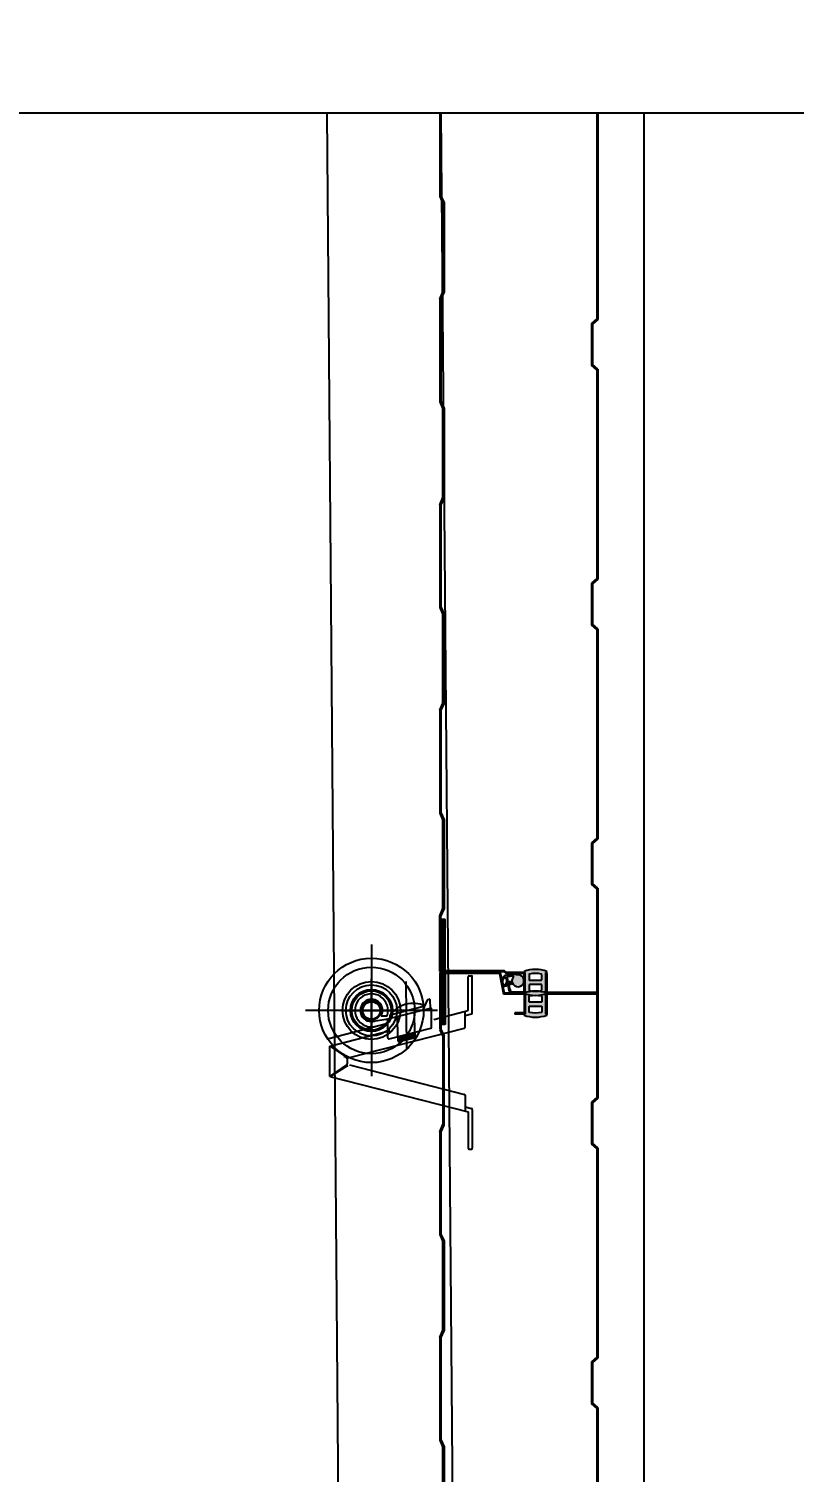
# Model space of a CAD drawing. Header units: millimetres. Extents: x 13515 to 183937, y -33900 to -660.
# Drawn here: x 81932 to 82300, y -16364 to -15669 of the extents above; entities that cross this region are included whole.
import ezdxf

# ---------------------------------------------------------------- set-up
doc = ezdxf.new("R2010")
doc.units = ezdxf.units.MM
doc.header["$LTSCALE"] = 100
doc.header["$MEASUREMENT"] = 0
doc.header["$PDSIZE"] = -10
doc.linetypes.add('CEN', pattern=[62, 60, -1, 0, -1])
doc.linetypes.add('HID', pattern=[2.5, 1.5, -1])
doc.layers.get('0').update_dxf_attribs({"linetype": 'CONTINUOUS'})
doc.layers.get('Defpoints').update_dxf_attribs({"color": 171, "linetype": 'CONTINUOUS'})
for name, color, linetype in [('[0]', 255, 'CONTINUOUS'), ('A-외장판넬', 8, 'CONTINUOUS'), ('CEN', 1, 'CEN'), ('NDIM', 7, 'CONTINUOUS'), ('PANEL', 9, 'CONTINUOUS'), ('WID', 7, 'CONTINUOUS')]:
    doc.layers.add(name, color=color, linetype=linetype)
doc.styles.add('CGS', font='cgse', dxfattribs={"bigfont": 'cgs'})
doc.styles.add('나눔바른고딕', font='NanumBarunGothic.ttf')
doc.dimstyles.new('NDIM 1200', dxfattribs={"dimscale": 75, "dimtxt": 3, "dimasz": 1, "dimexe": 2, "dimexo": 2, "dimgap": 1, "dimtad": 1, "dimdec": 0, "dimdsep": 46, "dimtxsty": 'CGS', "dimblk": 'DOT0', "dimcen": 1, "dimdle": 8, "dimclrd": 256, "dimclre": 256, "dimclrt": 256, "dimadec": 0, "dimazin": 0, "dimtfac": 1, "dimtdec": 0, "dimtix": 1, "dimtmove": 2, "dimatfit": 3, "dimldrblk": 'DOT0', "dimfxl": 1, "dimtolj": 1, "dimtzin": 0, "dimlwd": -1, "dimlwe": -1, "dimarcsym": 0})

# ---------------------------------------------------------------- blocks, each defined once
blk = doc.blocks.new('DOT0')
blk.add_line((-3, 0), (3, 0))
at = {"color": 6}
blk.add_circle((0, 0), 0.75, dxfattribs=at)
blk = doc.blocks.new('*D411')
at = {"layer": 'Defpoints', "color": 0, "ltscale": 0.4, "transparency": 16777216}
for p in [(92767.94, -14270), (81767.94, -15710), (92767.94, -15710)]:
    blk.add_point(p, dxfattribs=at)
at = {"layer": 'NDIM', "ltscale": 0.4, "transparency": 16777216}
for p, q in [((81767.94, -15590), (81767.94, -14150)), ((92767.94, -15590), (92767.94, -14150)), ((81827.94, -14270), (92707.94, -14270))]:
    blk.add_line(p, q, dxfattribs=at)
at = {"layer": 'NDIM', "ltscale": 0.4, "transparency": 16777216, "xscale": 60, "yscale": 60, "zscale": 60, "rotation": 180}
blk.add_blockref('DOT0', (81767.94, -14270), dxfattribs=at)
at = {"layer": 'NDIM', "ltscale": 0.4, "transparency": 16777216, "xscale": 60, "yscale": 60, "zscale": 60}
blk.add_blockref('DOT0', (92767.94, -14270), dxfattribs=at)
at = {"layer": 'NDIM', "ltscale": 0.4, "transparency": 16777216, "insert": (87267.94, -14112.26), "char_height": 180, "attachment_point": 5, "style": '나눔바른고딕'}
blk.add_mtext('\\A1;11000', dxfattribs=at)
blk = doc.blocks.new('11')
at = {"color": 7}
for p, q in [((5196.99, -25158.75), (5196.99, -25142.38)), ((5196.99, -25158.75), (5196.99, -25142.38)), ((5198.96, -25159.94), (5198.96, -25142.38)), ((5198.96, -25159.94), (5198.96, -25142.38)), ((5195.53, -25166.76), (5195.53, -25159.12)), ((5195.53, -25166.76), (5195.53, -25159.12)), ((5195.53, -25199.47), (5195.53, -25207.11)), ((5195.53, -25199.47), (5195.53, -25207.11)), ((5196.99, -25207.48), (5196.99, -25225.05)), ((5196.99, -25207.48), (5196.99, -25225.05)), ((5198.96, -25206.28), (5198.96, -25225.05)), ((5198.96, -25206.28), (5198.96, -25225.05))]:
    blk.add_line(p, q, dxfattribs=at)
at = {"color": 7, "linetype": 'CEN'}
for p, q in [((5197.41, -25141.95), (5198.53, -25141.95)), ((5197.41, -25141.95), (5198.53, -25141.95)), ((5197.41, -25225.48), (5198.53, -25225.48)), ((5197.41, -25225.48), (5198.53, -25225.48))]:
    blk.add_line(p, q, dxfattribs=at)
for p, q in [((5180.5, -25162.97), (5195.1, -25159.23)), ((5180.5, -25162.97), (5195.1, -25159.23)), ((5195.1, -25159.23), (5196.99, -25158.75)), ((5195.1, -25159.23), (5196.99, -25158.75)), ((5195.53, -25161.16), (5198.64, -25160.36)), ((5195.53, -25161.16), (5198.64, -25160.36)), ((5130.35, -25175.82), (5159.49, -25168.35)), ((5139.85, -25181.36), (5195.21, -25167.17)), ((5139.85, -25181.36), (5195.21, -25167.17)), ((5130.35, -25190.4), (5130.35, -25175.82)), ((5130.35, -25175.82), (5138.54, -25181.34)), ((5130.35, -25190.4), (5130.35, -25175.82)), ((5130.35, -25175.82), (5138.54, -25181.34)), ((5130.6, -25175.76), (5139.16, -25181.24)), ((5130.6, -25175.76), (5139.16, -25181.24)), ((5130.35, -25190.4), (5138.54, -25184.89)), ((5130.35, -25190.4), (5138.54, -25184.89)), ((5130.6, -25190.47), (5139.16, -25184.99)), ((5130.6, -25190.47), (5139.16, -25184.99)), ((5138.92, -25184.18), (5138.92, -25182.05)), ((5138.92, -25184.18), (5138.92, -25182.05)), ((5139.85, -25184.87), (5195.21, -25199.06)), ((5139.85, -25184.87), (5195.21, -25199.06)), ((5130.35, -25190.4), (5196.99, -25207.48)), ((5130.35, -25190.4), (5196.99, -25207.48)), ((5195.53, -25205.07), (5198.64, -25205.87)), ((5195.53, -25205.07), (5198.64, -25205.87))]:
    blk.add_line(p, q)
at = {"color": 7}
for centre, start, end in [((5197.41, -25142.38), 90, 180), ((5197.41, -25142.38), 90, 180), ((5198.53, -25142.38), 0, 90), ((5198.53, -25142.38), 0, 90), ((5197.41, -25225.05), 180, 270), ((5197.41, -25225.05), 180, 270), ((5198.53, -25225.05), 270, 0), ((5198.53, -25225.05), 270, 0)]:
    blk.add_arc(centre, 0.429, start, end, dxfattribs=at)
for centre, radius, start, end in [((5195.1, -25166.76), 0.429, 284.37278, 0), ((5195.1, -25166.76), 0.429, 284.37278, 0), ((5198.53, -25159.94), 0.429, 284.37278, 0), ((5198.53, -25159.94), 0.429, 284.37278, 0), ((5138.06, -25182.05), 0.858, 0, 56.06619), ((5138.06, -25182.05), 0.858, 0, 56.06619), ((5138.06, -25184.18), 0.858, 303.93381, 0), ((5139.64, -25180.52), 0.858, 236.06619, 284.37278), ((5139.64, -25180.52), 0.858, 236.06619, 284.37278), ((5195.1, -25199.47), 0.429, 0, 75.62722), ((5195.1, -25199.47), 0.429, 0, 75.62722), ((5198.53, -25206.28), 0.429, 0, 75.62722), ((5198.53, -25206.28), 0.429, 0, 75.62722)]:
    blk.add_arc(centre, radius, start, end)
blk = doc.blocks.new('roll')
at = {"color": 1}
for p, q in [((0, -13.77), (0, 15.14)), ((0, -13.77), (0, 15.14)), ((16.62, 13.87), (16.82, -18.37)), ((16.62, 13.87), (16.82, -18.37)), ((-13.39, 0), (13.14, 0)), ((-13.39, 0), (13.14, 0))]:
    blk.add_line(p, q, dxfattribs=at)
for p, q in [((7.93, -4.12), (28.41, 1.13)), ((7.93, -4.12), (28.41, 1.13)), ((9.01, -2.07), (25.73, 2.21)), ((9.01, -2.07), (25.73, 2.21)), ((24.86, 0.22), (26.91, 5)), ((24.86, 0.22), (26.91, 5)), ((27.2, 5.24), (27.79, 5.39)), ((27.2, 5.24), (27.79, 5.39)), ((28.41, 1.13), (28.32, 4.99)), ((28.41, 1.13), (28.32, 4.99)), ((-21.21, -13.63), (7.93, -6.16)), ((0, -5.36), (7.93, -4.12)), ((0, -5.36), (7.93, -4.12)), ((4.69, -2.6), (7.5, -2.6)), ((4.69, -2.6), (7.5, -2.6)), ((6.65, -4.32), (7.93, -4.12)), ((6.65, -4.32), (7.93, -4.12)), ((9.01, -3.84), (9.01, -2.07)), ((9.01, -3.84), (9.01, -2.07)), ((8.47, -13.63), (28.62, -8.47)), ((8.47, -13.63), (28.62, -8.47)), ((12.75, -12.94), (12.75, -14.58)), ((12.75, -12.94), (12.75, -14.58)), ((13.28, -15), (20.57, -13.13)), ((13.28, -15), (20.57, -13.13)), ((20.9, -10.86), (20.9, -12.71)), ((20.9, -10.86), (20.9, -12.71))]:
    blk.add_line(p, q)
at = {"color": 7}
for p, q in [((28.95, -8.05), (28.95, 0.71)), ((28.95, -8.05), (28.95, 0.71)), ((7.93, -13.21), (7.93, -4.12)), ((7.93, -13.21), (7.93, -4.12))]:
    blk.add_line(p, q, dxfattribs=at)
at = {"color": 1, "linetype": 'HID'}
for p, q in [((12.75, -12.94), (12.54, -2.94)), ((12.75, -12.94), (12.54, -2.94)), ((20.9, -10.86), (20.69, -0.85)), ((20.9, -10.86), (20.69, -0.85))]:
    blk.add_line(p, q, dxfattribs=at)
at = {"color": 2}
for p, q in [((12.75, -13.35), (20.9, -11.08)), ((12.75, -13.35), (20.9, -11.08)), ((20.9, -11.59), (12.75, -13.35)), ((20.9, -11.59), (12.75, -13.35)), ((12.75, -14.18), (20.9, -12.06)), ((12.75, -14.18), (20.9, -12.06)), ((20.9, -12.57), (12.75, -14.18)), ((12.75, -14.58), (20.9, -12.57)), ((20.9, -12.57), (12.75, -14.18)), ((12.75, -14.58), (20.9, -12.57)), ((12.76, -13.77), (20.9, -11.59)), ((12.76, -13.77), (20.9, -11.59)), ((20.9, -12.06), (12.76, -13.77)), ((20.9, -12.06), (12.76, -13.77))]:
    blk.add_line(p, q, dxfattribs=at)
at = {"color": 7}
for radius in [25.13, 20.84]:
    blk.add_circle((0, 0), radius, dxfattribs=at)
at = {"color": 4}
for radius in [13.93, 12.28, 10.13]:
    blk.add_circle((0, 0), radius, dxfattribs=at)
at = {"color": 6}
blk.add_circle((0, 0), 9.46, dxfattribs=at)
for radius in [4.65, 4.22]:
    blk.add_circle((0, 0), radius)
for centre, radius, start, end in [((-0.01, 0.01), 7.95, 340.81023, 284.41777), ((-0.01, 0.01), 7.95, 340.81023, 284.41777), ((0, 0), 5.36, 330.99721, 287.7667), ((0, 0), 5.36, 330.99721, 287.7667), ((20.06, -10.45), 13.86, 65.91148, 142.83407), ((20.06, -10.45), 13.86, 65.91148, 142.83407), ((27.3, 4.83), 0.429, 104.37278, 156.81654), ((27.3, 4.83), 0.429, 104.37278, 156.81654), ((27.9, 4.98), 0.429, 1.27615, 104.37278), ((27.9, 4.98), 0.429, 1.27615, 104.37278), ((28.52, 0.71), 0.429, 0, 104.37278), ((28.52, 0.71), 0.429, 0, 104.37278), ((8.36, -13.21), 0.429, 180, 284.37278), ((8.36, -13.21), 0.429, 180, 284.37278), ((20.47, -12.71), 0.429, 284.37278, 0), ((20.47, -12.71), 0.429, 284.37278, 0), ((28.52, -8.05), 0.429, 284.37278, 0), ((28.52, -8.05), 0.429, 284.37278, 0), ((13.18, -14.58), 0.429, 180, 284.37278), ((13.18, -14.58), 0.429, 180, 284.37278), ((-13.49, -21.98), 0.858, 303.93381, 0), ((-11.92, -23.5), 0.858, 75.62722, 123.93381), ((-11.92, -23.5), 0.858, 75.62722, 123.93381)]:
    blk.add_arc(centre, radius, start, end)
at = {"layer": 'CEN'}
for p, q in [((0, 31.73), (0, -31.73)), ((31.73, 0), (-31.73, 0))]:
    blk.add_line(p, q, dxfattribs=at)
blk = doc.blocks.new('*X416')
at = {"color": 0}
for p, q in [((112.38, 374.89), (114.29, 376.8)), ((112.38, 375.07), (114.11, 376.8)), ((112.38, 375.25), (113.94, 376.8)), ((112.38, 375.43), (113.76, 376.8)), ((112.38, 375.6), (113.58, 376.8)), ((112.38, 375.78), (113.41, 376.8)), ((112.38, 375.96), (113.23, 376.8)), ((112.38, 376.13), (113.05, 376.8)), ((112.38, 376.31), (112.87, 376.8)), ((112.38, 376.49), (112.7, 376.8)), ((112.38, 376.66), (112.52, 376.8)), ((114.39, 374.75), (112.38, 376.76)), ((114.21, 374.75), (112.38, 376.58)), ((114.04, 374.75), (112.38, 376.41)), ((113.86, 374.75), (112.38, 376.23)), ((113.68, 374.75), (112.38, 376.05)), ((113.5, 374.75), (112.38, 375.88)), ((113.33, 374.75), (112.38, 375.7)), ((113.15, 374.75), (112.38, 375.52)), ((112.97, 374.75), (112.38, 375.35)), ((112.42, 374.75), (114.47, 376.8)), ((114.57, 374.75), (112.52, 376.8)), ((112.59, 374.75), (114.64, 376.8)), ((114.74, 374.75), (112.69, 376.8)), ((112.77, 374.75), (114.82, 376.8)), ((114.92, 374.75), (112.87, 376.8)), ((112.95, 374.75), (115, 376.8)), ((115.1, 374.75), (113.05, 376.8)), ((113.12, 374.75), (115.17, 376.8)), ((115.27, 374.75), (113.22, 376.8)), ((113.3, 374.75), (115.35, 376.8)), ((115.45, 374.75), (113.4, 376.8)), ((113.48, 374.75), (115.53, 376.8)), ((115.63, 374.75), (113.58, 376.8)), ((113.65, 374.75), (115.7, 376.8)), ((115.8, 374.75), (113.75, 376.8)), ((113.83, 374.75), (115.88, 376.8)), ((115.98, 374.75), (113.93, 376.8)), ((114.01, 374.75), (116.06, 376.8)), ((116.16, 374.75), (114.11, 376.8)), ((114.18, 374.75), (116.23, 376.8)), ((116.33, 374.75), (114.28, 376.8)), ((114.36, 374.75), (116.41, 376.8)), ((116.51, 374.75), (114.46, 376.8)), ((114.54, 374.75), (116.59, 376.8)), ((116.69, 374.75), (114.64, 376.8)), ((114.71, 374.75), (116.76, 376.8)), ((116.86, 374.75), (114.81, 376.8)), ((114.89, 374.75), (116.94, 376.8)), ((117.04, 374.75), (114.99, 376.8)), ((115.07, 374.75), (117.12, 376.8)), ((117.22, 374.75), (115.17, 376.8)), ((115.24, 374.75), (117.29, 376.8)), ((117.39, 374.75), (115.34, 376.8)), ((115.42, 374.75), (117.47, 376.8)), ((117.57, 374.75), (115.52, 376.8)), ((115.6, 374.75), (117.65, 376.8)), ((117.75, 374.75), (115.7, 376.8)), ((115.77, 374.75), (117.82, 376.8)), ((117.92, 374.75), (115.87, 376.8)), ((115.95, 374.75), (118, 376.8)), ((118.1, 374.75), (116.05, 376.8)), ((116.13, 374.75), (118.18, 376.8)), ((118.28, 374.75), (116.23, 376.8)), ((116.3, 374.75), (118.35, 376.8)), ((118.45, 374.75), (116.4, 376.8)), ((116.48, 374.75), (118.53, 376.8)), ((118.63, 374.75), (116.58, 376.8)), ((116.66, 374.75), (118.71, 376.8)), ((118.81, 374.75), (116.76, 376.8)), ((116.84, 374.75), (118.89, 376.8)), ((118.98, 374.75), (116.93, 376.8)), ((117.01, 374.75), (119.06, 376.8)), ((119.16, 374.75), (117.11, 376.8)), ((117.19, 374.75), (119.24, 376.8)), ((119.34, 374.75), (117.29, 376.8)), ((117.37, 374.75), (119.42, 376.8)), ((119.52, 374.75), (117.47, 376.8)), ((117.54, 374.75), (119.59, 376.8)), ((119.69, 374.75), (117.64, 376.8)), ((117.72, 374.75), (119.77, 376.8)), ((119.87, 374.75), (117.82, 376.8)), ((117.9, 374.75), (119.95, 376.8)), ((120.05, 374.75), (118, 376.8)), ((118.07, 374.75), (120.12, 376.8)), ((120.22, 374.75), (118.17, 376.8)), ((118.25, 374.75), (120.3, 376.8)), ((120.4, 374.75), (118.35, 376.8)), ((118.43, 374.75), (120.48, 376.8)), ((120.58, 374.75), (118.53, 376.8)), ((118.6, 374.75), (120.65, 376.8)), ((120.75, 374.75), (118.7, 376.8)), ((118.78, 374.75), (120.83, 376.8)), ((120.93, 374.75), (118.88, 376.8)), ((118.96, 374.75), (121.01, 376.8)), ((121.11, 374.75), (119.06, 376.8)), ((119.13, 374.75), (121.18, 376.8)), ((121.28, 374.75), (119.23, 376.8)), ((119.31, 374.75), (121.36, 376.8)), ((121.46, 374.75), (119.41, 376.8)), ((119.49, 374.75), (121.54, 376.8)), ((121.64, 374.75), (119.59, 376.8)), ((119.66, 374.75), (121.71, 376.8)), ((121.81, 374.75), (119.76, 376.8)), ((119.84, 374.75), (121.89, 376.8)), ((121.99, 374.75), (119.94, 376.8)), ((120.02, 374.75), (122.07, 376.8)), ((122.17, 374.75), (120.12, 376.8)), ((120.19, 374.75), (122.24, 376.8)), ((122.34, 374.75), (120.29, 376.8)), ((120.37, 374.75), (122.42, 376.8)), ((122.52, 374.75), (120.47, 376.8)), ((120.55, 374.75), (122.6, 376.8)), ((122.7, 374.75), (120.65, 376.8)), ((120.72, 374.75), (122.77, 376.8)), ((122.87, 374.75), (120.82, 376.8)), ((120.9, 374.75), (122.95, 376.8)), ((123.05, 374.75), (121, 376.8)), ((121.08, 374.75), (123.13, 376.8)), ((123.23, 374.75), (121.18, 376.8)), ((121.25, 374.75), (123.3, 376.8)), ((123.4, 374.75), (121.35, 376.8)), ((121.43, 374.75), (123.48, 376.8)), ((123.58, 374.75), (121.53, 376.8)), ((121.61, 374.75), (123.66, 376.8)), ((123.76, 374.75), (121.71, 376.8)), ((121.78, 374.75), (123.83, 376.8)), ((123.93, 374.75), (121.88, 376.8)), ((121.96, 374.75), (124.01, 376.8)), ((124.11, 374.75), (122.06, 376.8)), ((122.14, 374.75), (124.19, 376.8)), ((124.29, 374.75), (122.24, 376.8)), ((122.32, 374.75), (124.37, 376.8)), ((124.47, 374.75), (122.42, 376.8)), ((122.49, 374.75), (124.54, 376.8)), ((124.64, 374.75), (122.59, 376.8)), ((122.67, 374.75), (124.72, 376.8)), ((124.82, 374.75), (122.77, 376.8)), ((122.85, 374.75), (124.9, 376.8)), ((125, 374.75), (122.95, 376.8)), ((123.02, 374.75), (125.07, 376.8)), ((125.17, 374.75), (123.12, 376.8)), ((123.2, 374.75), (125.25, 376.8)), ((125.35, 374.75), (123.3, 376.8)), ((123.38, 374.75), (125.43, 376.8)), ((125.53, 374.75), (123.48, 376.8)), ((123.55, 374.75), (125.6, 376.8)), ((125.7, 374.75), (123.65, 376.8)), ((123.73, 374.75), (125.78, 376.8)), ((125.88, 374.75), (123.83, 376.8)), ((123.91, 374.75), (125.96, 376.8)), ((126.06, 374.75), (124.01, 376.8)), ((124.08, 374.75), (126.13, 376.8)), ((126.23, 374.75), (124.18, 376.8)), ((124.26, 374.75), (126.31, 376.8)), ((126.41, 374.75), (124.36, 376.8)), ((124.44, 374.75), (126.49, 376.8)), ((126.59, 374.75), (124.54, 376.8)), ((124.61, 374.75), (126.66, 376.8)), ((126.76, 374.75), (124.71, 376.8)), ((124.79, 374.75), (126.84, 376.8)), ((126.94, 374.75), (124.89, 376.8)), ((124.97, 374.75), (127.02, 376.8)), ((127.12, 374.75), (125.07, 376.8)), ((125.14, 374.75), (127.19, 376.8)), ((127.29, 374.75), (125.24, 376.8)), ((125.32, 374.75), (127.37, 376.8)), ((127.47, 374.75), (125.42, 376.8)), ((125.5, 374.75), (127.55, 376.8)), ((127.65, 374.75), (125.6, 376.8)), ((125.67, 374.75), (127.72, 376.8)), ((127.82, 374.75), (125.77, 376.8)), ((125.85, 374.75), (127.9, 376.8)), ((128, 374.75), (125.95, 376.8)), ((126.03, 374.75), (128.08, 376.8)), ((128.18, 374.75), (126.13, 376.8)), ((126.2, 374.75), (128.25, 376.8)), ((128.35, 374.75), (126.3, 376.8)), ((126.38, 374.75), (128.43, 376.8)), ((128.53, 374.75), (126.48, 376.8)), ((126.56, 374.75), (128.61, 376.8)), ((128.71, 374.75), (126.66, 376.8)), ((126.73, 374.75), (128.78, 376.8)), ((128.88, 374.75), (126.83, 376.8)), ((126.91, 374.75), (128.96, 376.8)), ((129.06, 374.75), (127.01, 376.8)), ((127.09, 374.75), (129.14, 376.8)), ((129.24, 374.75), (127.19, 376.8)), ((127.26, 374.75), (129.31, 376.8)), ((129.41, 374.75), (127.36, 376.8)), ((127.44, 374.75), (129.49, 376.8)), ((129.59, 374.75), (127.54, 376.8)), ((127.62, 374.75), (129.67, 376.8)), ((129.77, 374.75), (127.72, 376.8)), ((127.8, 374.75), (129.85, 376.8)), ((129.95, 374.75), (127.9, 376.8)), ((127.97, 374.75), (130.02, 376.8)), ((130.12, 374.75), (128.07, 376.8)), ((128.15, 374.75), (130.2, 376.8)), ((130.3, 374.75), (128.25, 376.8)), ((128.33, 374.75), (130.38, 376.8)), ((130.48, 374.75), (128.43, 376.8)), ((128.5, 374.75), (130.55, 376.8)), ((130.65, 374.75), (128.6, 376.8)), ((128.68, 374.75), (130.73, 376.8)), ((130.83, 374.75), (128.78, 376.8)), ((128.86, 374.75), (130.91, 376.8)), ((131.01, 374.75), (128.96, 376.8)), ((129.03, 374.75), (131.08, 376.8)), ((131.18, 374.75), (129.13, 376.8)), ((129.21, 374.75), (131.26, 376.8)), ((131.36, 374.75), (129.31, 376.8)), ((129.39, 374.75), (131.44, 376.8)), ((131.54, 374.75), (129.49, 376.8)), ((129.56, 374.75), (131.61, 376.8)), ((131.71, 374.75), (129.66, 376.8)), ((129.74, 374.75), (131.79, 376.8)), ((131.89, 374.75), (129.84, 376.8)), ((129.92, 374.75), (131.97, 376.8)), ((132.07, 374.75), (130.02, 376.8)), ((130.09, 374.75), (132.14, 376.8)), ((132.24, 374.75), (130.19, 376.8)), ((130.27, 374.75), (132.32, 376.8)), ((132.42, 374.75), (130.37, 376.8)), ((130.45, 374.75), (132.5, 376.8)), ((132.6, 374.75), (130.55, 376.8)), ((130.62, 374.75), (132.67, 376.8)), ((132.77, 374.75), (130.72, 376.8)), ((130.8, 374.75), (132.85, 376.8)), ((132.95, 374.75), (130.9, 376.8)), ((130.98, 374.75), (133.03, 376.8)), ((133.13, 374.75), (131.08, 376.8)), ((131.15, 374.75), (133.2, 376.8)), ((133.3, 374.75), (131.25, 376.8)), ((131.33, 374.75), (133.38, 376.8)), ((133.48, 374.75), (131.43, 376.8)), ((131.51, 374.75), (133.56, 376.8)), ((133.66, 374.75), (131.61, 376.8)), ((131.68, 374.75), (133.73, 376.8)), ((133.83, 374.75), (131.78, 376.8)), ((131.86, 374.75), (133.91, 376.8)), ((134.01, 374.75), (131.96, 376.8)), ((132.04, 374.75), (134.09, 376.8)), ((134.19, 374.75), (132.14, 376.8)), ((132.21, 374.75), (134.26, 376.8)), ((134.36, 374.75), (132.31, 376.8)), ((132.39, 374.75), (134.44, 376.8)), ((134.54, 374.75), (132.49, 376.8)), ((132.57, 374.75), (134.62, 376.8)), ((134.72, 374.75), (132.67, 376.8)), ((132.75, 374.75), (134.8, 376.8)), ((134.89, 374.75), (132.84, 376.8)), ((132.92, 374.75), (134.97, 376.8)), ((135.07, 374.75), (133.02, 376.8)), ((133.1, 374.75), (135.15, 376.8)), ((135.25, 374.75), (133.2, 376.8)), ((133.28, 374.75), (135.33, 376.8)), ((135.43, 374.75), (133.38, 376.8)), ((133.45, 374.75), (135.5, 376.8)), ((135.6, 374.75), (133.55, 376.8)), ((133.63, 374.75), (135.68, 376.8)), ((135.78, 374.75), (133.73, 376.8)), ((133.81, 374.75), (135.86, 376.8)), ((135.96, 374.75), (133.91, 376.8)), ((133.98, 374.75), (136.03, 376.8)), ((136.13, 374.75), (134.08, 376.8)), ((134.16, 374.75), (136.21, 376.8)), ((136.31, 374.75), (134.26, 376.8)), ((134.34, 374.75), (136.39, 376.8)), ((136.49, 374.75), (134.44, 376.8)), ((134.51, 374.75), (136.56, 376.8)), ((136.66, 374.75), (134.61, 376.8)), ((134.69, 374.75), (136.74, 376.8)), ((136.84, 374.75), (134.79, 376.8)), ((134.87, 374.75), (136.88, 376.77)), ((136.88, 374.89), (134.97, 376.8)), ((135.04, 374.75), (136.88, 376.59)), ((136.88, 375.06), (135.14, 376.8)), ((135.22, 374.75), (136.88, 376.41)), ((136.88, 375.24), (135.32, 376.8)), ((135.4, 374.75), (136.88, 376.24)), ((136.88, 375.42), (135.5, 376.8)), ((135.57, 374.75), (136.88, 376.06)), ((136.88, 375.59), (135.67, 376.8)), ((135.75, 374.75), (136.88, 375.88)), ((136.88, 375.77), (135.85, 376.8)), ((135.93, 374.75), (136.88, 375.71)), ((136.88, 375.95), (136.03, 376.8)), ((136.1, 374.75), (136.88, 375.53)), ((136.88, 376.12), (136.2, 376.8)), ((136.28, 374.75), (136.88, 375.35)), ((136.88, 376.3), (136.38, 376.8)), ((136.88, 376.48), (136.56, 376.8)), ((136.88, 376.65), (136.73, 376.8)), ((112.8, 374.75), (112.38, 375.17)), ((112.62, 374.75), (112.38, 374.99)), ((112.44, 374.75), (112.38, 374.82)), ((136.46, 374.75), (136.88, 375.18)), ((136.63, 374.75), (136.88, 375)), ((136.81, 374.75), (136.88, 374.82))]:
    blk.add_line(p, q, dxfattribs=at)
blk = doc.blocks.new('*X415')
at = {"color": 0}
for p, q in [((586.88, 374.93), (588.76, 376.8)), ((586.88, 375.1), (588.58, 376.8)), ((586.88, 375.28), (588.4, 376.8)), ((586.88, 375.46), (588.23, 376.8)), ((586.88, 375.63), (588.05, 376.8)), ((586.88, 375.81), (587.87, 376.8)), ((586.88, 375.99), (587.7, 376.8)), ((586.88, 376.16), (587.52, 376.8)), ((586.88, 376.34), (587.34, 376.8)), ((586.88, 376.52), (587.17, 376.8)), ((586.88, 376.69), (586.99, 376.8)), ((588.86, 374.75), (586.88, 376.73)), ((588.68, 374.75), (586.88, 376.55)), ((588.5, 374.75), (586.88, 376.37)), ((588.33, 374.75), (586.88, 376.2)), ((588.15, 374.75), (586.88, 376.02)), ((587.97, 374.75), (586.88, 375.84)), ((587.8, 374.75), (586.88, 375.67)), ((587.62, 374.75), (586.88, 375.49)), ((587.44, 374.75), (586.88, 375.31)), ((589.03, 374.75), (586.98, 376.8)), ((587.06, 374.75), (589.11, 376.8)), ((589.21, 374.75), (587.16, 376.8)), ((587.24, 374.75), (589.29, 376.8)), ((589.39, 374.75), (587.34, 376.8)), ((587.41, 374.75), (589.46, 376.8)), ((589.56, 374.75), (587.51, 376.8)), ((587.59, 374.75), (589.64, 376.8)), ((589.74, 374.75), (587.69, 376.8)), ((587.77, 374.75), (589.82, 376.8)), ((589.92, 374.75), (587.87, 376.8)), ((587.95, 374.75), (590, 376.8)), ((590.09, 374.75), (588.04, 376.8)), ((588.12, 374.75), (590.17, 376.8)), ((590.27, 374.75), (588.22, 376.8)), ((588.3, 374.75), (590.35, 376.8)), ((590.45, 374.75), (588.4, 376.8)), ((588.48, 374.75), (590.53, 376.8)), ((590.63, 374.75), (588.58, 376.8)), ((588.65, 374.75), (590.7, 376.8)), ((590.8, 374.75), (588.75, 376.8)), ((588.83, 374.75), (590.88, 376.8)), ((590.98, 374.75), (588.93, 376.8)), ((589.01, 374.75), (591.06, 376.8)), ((591.16, 374.75), (589.11, 376.8)), ((589.18, 374.75), (591.23, 376.8)), ((591.33, 374.75), (589.28, 376.8)), ((589.36, 374.75), (591.41, 376.8)), ((591.51, 374.75), (589.46, 376.8)), ((589.54, 374.75), (591.59, 376.8)), ((591.69, 374.75), (589.64, 376.8)), ((589.71, 374.75), (591.76, 376.8)), ((591.86, 374.75), (589.81, 376.8)), ((589.89, 374.75), (591.94, 376.8)), ((592.04, 374.75), (589.99, 376.8)), ((590.07, 374.75), (592.12, 376.8)), ((592.22, 374.75), (590.17, 376.8)), ((590.24, 374.75), (592.29, 376.8)), ((592.39, 374.75), (590.34, 376.8)), ((590.42, 374.75), (592.47, 376.8)), ((592.57, 374.75), (590.52, 376.8)), ((590.6, 374.75), (592.65, 376.8)), ((592.75, 374.75), (590.7, 376.8)), ((590.77, 374.75), (592.82, 376.8)), ((592.92, 374.75), (590.87, 376.8)), ((590.95, 374.75), (593, 376.8)), ((593.1, 374.75), (591.05, 376.8)), ((591.13, 374.75), (593.18, 376.8)), ((593.28, 374.75), (591.23, 376.8)), ((591.3, 374.75), (593.35, 376.8)), ((593.45, 374.75), (591.4, 376.8)), ((591.48, 374.75), (593.53, 376.8)), ((593.63, 374.75), (591.58, 376.8)), ((591.66, 374.75), (593.71, 376.8)), ((593.81, 374.75), (591.76, 376.8)), ((591.83, 374.75), (593.88, 376.8)), ((593.98, 374.75), (591.93, 376.8)), ((592.01, 374.75), (594.06, 376.8)), ((594.16, 374.75), (592.11, 376.8)), ((592.19, 374.75), (594.24, 376.8)), ((594.34, 374.75), (592.29, 376.8)), ((592.36, 374.75), (594.41, 376.8)), ((594.51, 374.75), (592.46, 376.8)), ((592.54, 374.75), (594.59, 376.8)), ((594.69, 374.75), (592.64, 376.8)), ((592.72, 374.75), (594.77, 376.8)), ((594.87, 374.75), (592.82, 376.8)), ((592.89, 374.75), (594.94, 376.8)), ((595.04, 374.75), (592.99, 376.8)), ((593.07, 374.75), (595.12, 376.8)), ((595.22, 374.75), (593.17, 376.8)), ((593.25, 374.75), (595.3, 376.8)), ((595.4, 374.75), (593.35, 376.8)), ((593.43, 374.75), (595.48, 376.8)), ((595.57, 374.75), (593.52, 376.8)), ((593.6, 374.75), (595.65, 376.8)), ((595.75, 374.75), (593.7, 376.8)), ((593.78, 374.75), (595.83, 376.8)), ((595.93, 374.75), (593.88, 376.8)), ((593.96, 374.75), (596.01, 376.8)), ((596.11, 374.75), (594.06, 376.8)), ((594.13, 374.75), (596.18, 376.8)), ((596.28, 374.75), (594.23, 376.8)), ((594.31, 374.75), (596.36, 376.8)), ((596.46, 374.75), (594.41, 376.8)), ((594.49, 374.75), (596.54, 376.8)), ((596.64, 374.75), (594.59, 376.8)), ((594.66, 374.75), (596.71, 376.8)), ((596.81, 374.75), (594.76, 376.8)), ((594.84, 374.75), (596.89, 376.8)), ((596.99, 374.75), (594.94, 376.8)), ((595.02, 374.75), (597.07, 376.8)), ((597.17, 374.75), (595.12, 376.8)), ((595.19, 374.75), (597.24, 376.8)), ((597.34, 374.75), (595.29, 376.8)), ((595.37, 374.75), (597.42, 376.8)), ((597.52, 374.75), (595.47, 376.8)), ((595.55, 374.75), (597.6, 376.8)), ((597.7, 374.75), (595.65, 376.8)), ((595.72, 374.75), (597.77, 376.8)), ((597.87, 374.75), (595.82, 376.8)), ((595.9, 374.75), (597.95, 376.8)), ((598.05, 374.75), (596, 376.8)), ((596.08, 374.75), (598.13, 376.8)), ((598.23, 374.75), (596.18, 376.8)), ((596.25, 374.75), (598.3, 376.8)), ((598.4, 374.75), (596.35, 376.8)), ((596.43, 374.75), (598.48, 376.8)), ((598.58, 374.75), (596.53, 376.8)), ((596.61, 374.75), (598.66, 376.8)), ((598.76, 374.75), (596.71, 376.8)), ((596.78, 374.75), (598.83, 376.8)), ((598.93, 374.75), (596.88, 376.8)), ((596.96, 374.75), (599.01, 376.8)), ((599.11, 374.75), (597.06, 376.8)), ((597.14, 374.75), (599.19, 376.8)), ((599.29, 374.75), (597.24, 376.8)), ((597.31, 374.75), (599.36, 376.8)), ((599.46, 374.75), (597.41, 376.8)), ((597.49, 374.75), (599.54, 376.8)), ((599.64, 374.75), (597.59, 376.8)), ((597.67, 374.75), (599.72, 376.8)), ((599.82, 374.75), (597.77, 376.8)), ((597.84, 374.75), (599.89, 376.8)), ((599.99, 374.75), (597.94, 376.8)), ((598.02, 374.75), (600.07, 376.8)), ((600.17, 374.75), (598.12, 376.8)), ((598.2, 374.75), (600.25, 376.8)), ((600.35, 374.75), (598.3, 376.8)), ((598.37, 374.75), (600.42, 376.8)), ((600.52, 374.75), (598.47, 376.8)), ((598.55, 374.75), (600.6, 376.8)), ((600.7, 374.75), (598.65, 376.8)), ((598.73, 374.75), (600.78, 376.8)), ((600.88, 374.75), (598.83, 376.8)), ((598.91, 374.75), (600.96, 376.8)), ((601.05, 374.75), (599, 376.8)), ((599.08, 374.75), (601.13, 376.8)), ((601.23, 374.75), (599.18, 376.8)), ((599.26, 374.75), (601.31, 376.8)), ((601.41, 374.75), (599.36, 376.8)), ((599.44, 374.75), (601.49, 376.8)), ((601.59, 374.75), (599.54, 376.8)), ((599.61, 374.75), (601.66, 376.8)), ((601.76, 374.75), (599.71, 376.8)), ((599.79, 374.75), (601.84, 376.8)), ((601.94, 374.75), (599.89, 376.8)), ((599.97, 374.75), (602.02, 376.8)), ((602.12, 374.75), (600.07, 376.8)), ((600.14, 374.75), (602.19, 376.8)), ((602.29, 374.75), (600.24, 376.8)), ((600.32, 374.75), (602.37, 376.8)), ((602.47, 374.75), (600.42, 376.8)), ((600.5, 374.75), (602.55, 376.8)), ((602.65, 374.75), (600.6, 376.8)), ((600.67, 374.75), (602.72, 376.8)), ((602.82, 374.75), (600.77, 376.8)), ((600.85, 374.75), (602.9, 376.8)), ((603, 374.75), (600.95, 376.8)), ((601.03, 374.75), (603.08, 376.8)), ((603.18, 374.75), (601.13, 376.8)), ((601.2, 374.75), (603.25, 376.8)), ((603.35, 374.75), (601.3, 376.8)), ((601.38, 374.75), (603.43, 376.8)), ((603.53, 374.75), (601.48, 376.8)), ((601.56, 374.75), (603.61, 376.8)), ((603.71, 374.75), (601.66, 376.8)), ((601.73, 374.75), (603.78, 376.8)), ((603.88, 374.75), (601.83, 376.8)), ((601.91, 374.75), (603.96, 376.8)), ((604.06, 374.75), (602.01, 376.8)), ((602.09, 374.75), (604.14, 376.8)), ((604.24, 374.75), (602.19, 376.8)), ((602.26, 374.75), (604.31, 376.8)), ((604.41, 374.75), (602.36, 376.8)), ((602.44, 374.75), (604.49, 376.8)), ((604.59, 374.75), (602.54, 376.8)), ((602.62, 374.75), (604.67, 376.8)), ((604.77, 374.75), (602.72, 376.8)), ((602.79, 374.75), (604.84, 376.8)), ((604.94, 374.75), (602.89, 376.8)), ((602.97, 374.75), (605.02, 376.8)), ((605.12, 374.75), (603.07, 376.8)), ((603.15, 374.75), (605.2, 376.8)), ((605.3, 374.75), (603.25, 376.8)), ((603.32, 374.75), (605.37, 376.8)), ((605.47, 374.75), (603.42, 376.8)), ((603.5, 374.75), (605.55, 376.8)), ((605.65, 374.75), (603.6, 376.8)), ((603.68, 374.75), (605.73, 376.8)), ((605.83, 374.75), (603.78, 376.8)), ((603.85, 374.75), (605.9, 376.8)), ((606, 374.75), (603.95, 376.8)), ((604.03, 374.75), (606.08, 376.8)), ((606.18, 374.75), (604.13, 376.8)), ((604.21, 374.75), (606.26, 376.8)), ((606.36, 374.75), (604.31, 376.8)), ((604.39, 374.75), (606.44, 376.8)), ((606.54, 374.75), (604.49, 376.8)), ((604.56, 374.75), (606.61, 376.8)), ((606.71, 374.75), (604.66, 376.8)), ((604.74, 374.75), (606.79, 376.8)), ((606.89, 374.75), (604.84, 376.8)), ((604.92, 374.75), (606.97, 376.8)), ((607.07, 374.75), (605.02, 376.8)), ((605.09, 374.75), (607.14, 376.8)), ((607.24, 374.75), (605.19, 376.8)), ((605.27, 374.75), (607.32, 376.8)), ((607.42, 374.75), (605.37, 376.8)), ((605.45, 374.75), (607.5, 376.8)), ((607.6, 374.75), (605.55, 376.8)), ((605.62, 374.75), (607.67, 376.8)), ((607.77, 374.75), (605.72, 376.8)), ((605.8, 374.75), (607.85, 376.8)), ((607.95, 374.75), (605.9, 376.8)), ((605.98, 374.75), (608.03, 376.8)), ((608.13, 374.75), (606.08, 376.8)), ((606.15, 374.75), (608.2, 376.8)), ((608.3, 374.75), (606.25, 376.8)), ((606.33, 374.75), (608.38, 376.8)), ((608.48, 374.75), (606.43, 376.8)), ((606.51, 374.75), (608.56, 376.8)), ((608.66, 374.75), (606.61, 376.8)), ((606.68, 374.75), (608.73, 376.8)), ((608.83, 374.75), (606.78, 376.8)), ((606.86, 374.75), (608.91, 376.8)), ((609.01, 374.75), (606.96, 376.8)), ((607.04, 374.75), (609.09, 376.8)), ((609.19, 374.75), (607.14, 376.8)), ((607.21, 374.75), (609.26, 376.8)), ((609.36, 374.75), (607.31, 376.8)), ((607.39, 374.75), (609.44, 376.8)), ((609.54, 374.75), (607.49, 376.8)), ((607.57, 374.75), (609.62, 376.8)), ((609.72, 374.75), (607.67, 376.8)), ((607.74, 374.75), (609.79, 376.8)), ((609.89, 374.75), (607.84, 376.8)), ((607.92, 374.75), (609.97, 376.8)), ((610.07, 374.75), (608.02, 376.8)), ((608.1, 374.75), (610.15, 376.8)), ((610.25, 374.75), (608.2, 376.8)), ((608.27, 374.75), (610.32, 376.8)), ((610.42, 374.75), (608.37, 376.8)), ((608.45, 374.75), (610.5, 376.8)), ((610.6, 374.75), (608.55, 376.8)), ((608.63, 374.75), (610.68, 376.8)), ((610.78, 374.75), (608.73, 376.8)), ((608.8, 374.75), (610.85, 376.8)), ((610.95, 374.75), (608.9, 376.8)), ((608.98, 374.75), (611.03, 376.8)), ((611.13, 374.75), (609.08, 376.8)), ((609.16, 374.75), (611.21, 376.8)), ((611.31, 374.75), (609.26, 376.8)), ((611.38, 374.86), (609.43, 376.8)), ((609.51, 374.75), (611.38, 376.62)), ((611.38, 375.03), (609.61, 376.8)), ((609.69, 374.75), (611.38, 376.45)), ((611.38, 375.21), (609.79, 376.8)), ((609.87, 374.75), (611.38, 376.27)), ((611.38, 375.39), (609.97, 376.8)), ((610.04, 374.75), (611.38, 376.09)), ((611.38, 375.56), (610.14, 376.8)), ((610.22, 374.75), (611.38, 375.91)), ((611.38, 375.74), (610.32, 376.8)), ((610.4, 374.75), (611.38, 375.74)), ((611.38, 375.92), (610.5, 376.8)), ((610.57, 374.75), (611.38, 375.56)), ((611.38, 376.09), (610.67, 376.8)), ((610.75, 374.75), (611.38, 375.38)), ((611.38, 376.27), (610.85, 376.8)), ((611.38, 376.45), (611.03, 376.8)), ((611.38, 376.62), (611.2, 376.8)), ((587.27, 374.75), (586.88, 375.14)), ((587.09, 374.75), (586.88, 374.96)), ((586.91, 374.75), (586.88, 374.78)), ((610.93, 374.75), (611.38, 375.21)), ((611.1, 374.75), (611.38, 375.03)), ((611.28, 374.75), (611.38, 374.85))]:
    blk.add_line(p, q, dxfattribs=at)
blk = doc.blocks.new('OHD-575-S')
at = {"ltscale": 0.3}
h = blk.add_hatch(color=256, dxfattribs=at)
h.paths.add_polyline_path([(-5, -3.75), (-5.5, -3.75), (-5.5, -4.25, 0.183952), (5.5, -4.25), (5.5, -3.75), (5, -3.75), (5, 6.25), (5.5, 6.25, 0.183952), (-5.5, 6.25), (-5, 6.25)])
h.paths.add_polyline_path([(-3, 2.2), (-3, 4.76, -0.353166), (-2.84, 4.96, -0.106822), (2.84, 4.96, -0.353165), (3, 4.76), (3, 2.2, -0.414214), (2.8, 2), (-2.8, 2, -0.414214)], flags=16)
h.paths.add_polyline_path([(-2.8, 0), (2.8, 0, -0.414214), (3, -0.2), (3, -2.76, -0.353167), (2.84, -2.96, -0.106822), (-2.84, -2.96, -0.353167), (-3, -2.76), (-3, -0.2, -0.414214)], flags=16)
h = blk.add_hatch(color=256, dxfattribs=at)
h.paths.add_polyline_path([(-8.37, -484.8), (-9.22, -484.66), (-14.38, -485.19, 0.151824), (-15.91, -486.5, 0.386669), (-15.73, -490.13, 0.178134), (-13.98, -490.13, 0.298755), (-13.6, -486.17, -0.584984), (-13.39, -485.79), (-10.64, -485.59, -0.709673), (-10.55, -485.75, 1.396457), (-5.5, -487.92), (-5.5, -487.47, 0.389014)])
h.paths.add_polyline_path([(-14.39, -489.66, 0.329487), (-14.39, -485.97, 0.09197), (-15.42, -486.78, 0.386814), (-15.32, -489.66, 0.102245)], flags=16)
h = blk.add_hatch(color=256, dxfattribs=at)
h.paths.add_polyline_path([(-5, -493.75), (-5.5, -493.75, 0.183952), (5.5, -493.75), (5, -493.75), (5, -483.75), (5.5, -483.75), (5.5, -483.25, 0.183952), (-5.5, -483.25), (-5.5, -483.75), (-5, -483.75)])
h.paths.add_polyline_path([(-3, -489.7, -0.414214), (-2.8, -489.5), (2.8, -489.5, -0.414214), (3, -489.7), (3, -492.26, -0.353166), (2.84, -492.46, -0.106822), (-2.84, -492.46, -0.353167), (-3, -492.26)], flags=16)
h.paths.add_polyline_path([(-3, -487.3), (-3, -484.74, -0.353166), (-2.84, -484.54, -0.106822), (2.84, -484.54, -0.353167), (3, -484.74), (3, -487.3, -0.414214), (2.8, -487.5), (-2.8, -487.5, -0.414214)], flags=16)
for p, q in [((-43.45, 15.75), (-43.45, -8.75)), ((-5, -3.75), (-5, 6.25)), ((-5, 6.25), (-5, -3.75)), ((-5, 6.25), (-5, -3.75)), ((-5, -3.75), (-5, 6.25)), ((-5, -1.75), (-5, 4.25)), ((5, -3.75), (5, 6.25)), ((5, 6.25), (5, -3.75)), ((5, 6.25), (5, -3.75)), ((5, -3.75), (5, 6.25)), ((5, -1.75), (5, 4.25)), ((5, -3.75), (5.5, -3.75)), ((-43.45, -8.75), (-45.5, -8.75)), ((-43.45, -458.25), (-45.5, -458.25)), ((-43.45, -482.75), (-43.45, -458.25)), ((30, -493.75), (30, -462.53)), ((-5, -493.75), (-5, -483.75)), ((-5, -491.75), (-5, -485.75)), ((5, -483.75), (5, -493.75)), ((5, -492.75), (5, -483.75)), ((5, -483.75), (5, -492.75)), ((5, -483.75), (5, -492.75)), ((5, -492.75), (5, -483.75)), ((5, -483.75), (5.5, -483.75)), ((5, -483.75), (5.5, -483.75)), ((5, -491.75), (5, -485.75)), ((5.5, -493.25), (5.5, -483.75))]:
    blk.add_line(p, q)
at = {"layer": 'PANEL'}
for p, q in [((-46, 16.25), (-46, -11.23)), ((-17, 16.25), (-46, 16.25)), ((-45.5, 15.75), (-45.5, -11)), ((-17.37, 15.75), (-45.5, 15.75)), ((-17.37, 15.75), (-15.37, 5.75)), ((-17, 16.25), (-15, 6.25)), ((-5.5, 5.75), (-15.37, 5.75)), ((-5, 6.25), (-15, 6.25)), ((-5.5, 5.75), (-5.5, -3.25)), ((30, 6.25), (5, 6.25)), ((5.5, 5.75), (5.5, -3.75)), ((29.5, 5.75), (5.5, 5.75)), ((29.5, 5.75), (29.5, -44)), ((30, 6.25), (30, -44.31)), ((-10, -3.25), (-10, -3.75)), ((-5.5, -3.25), (-10, -3.25)), ((-5, -3.75), (-10, -3.75)), ((-46, -11.31), (-44.5, -14.5)), ((-45.5, -11), (-44, -14.19)), ((-44.5, -14.5), (-44.5, -57)), ((-44, -57.31), (-44, -14.19)), ((29.5, -44), (27, -46.25)), ((27, -46.25), (27, -66.25)), ((30, -44.31), (27.5, -46.56)), ((27.5, -46.56), (27.5, -65.94)), ((-46, -60.5), (-44.5, -57)), ((-46, -60.5), (-46, -110)), ((-45.5, -60.81), (-44, -57.31)), ((-45.5, -60.81), (-45.5, -109.69)), ((29.5, -68.5), (27, -66.25)), ((30, -68.19), (27.5, -65.94)), ((29.5, -68.5), (29.5, -169)), ((30, -68.19), (30, -169.31)), ((-46, -110), (-44.5, -113.5)), ((-45.5, -109.69), (-44, -113.19)), ((-44.5, -156), (-44.5, -113.5)), ((-44, -113.19), (-44, -156.31)), ((-46, -159.5), (-44.5, -156)), ((-46, -159.5), (-46, -209)), ((-45.5, -159.81), (-44, -156.31)), ((-45.5, -159.81), (-45.5, -208.69)), ((29.5, -169), (27, -171.25)), ((27, -171.25), (27, -191.25)), ((30, -169.31), (27.5, -171.56)), ((27.5, -171.56), (27.5, -190.94)), ((29.5, -193.5), (27, -191.25)), ((30, -193.19), (27.5, -190.94)), ((29.5, -193.5), (29.5, -294)), ((30, -193.19), (30, -294.31)), ((-46, -209), (-44.5, -212.5)), ((-45.5, -208.69), (-44, -212.19)), ((-44.5, -255), (-44.5, -212.5)), ((-44, -212.19), (-44, -255.31)), ((-46, -258.5), (-44.5, -255)), ((-45.5, -258.81), (-44, -255.31)), ((-46, -258.5), (-46, -308)), ((-45.5, -258.81), (-45.5, -307.69)), ((29.5, -294), (27, -296.25)), ((27, -296.25), (27, -316.25)), ((30, -294.31), (27.5, -296.56)), ((27.5, -296.56), (27.5, -315.94)), ((-46, -308), (-44.5, -311.5)), ((-45.5, -307.69), (-44, -311.19)), ((-44.5, -354), (-44.5, -311.5)), ((-44, -311.19), (-44, -354.31)), ((29.5, -318.5), (27, -316.25)), ((30, -318.19), (27.5, -315.94)), ((29.5, -318.5), (29.5, -419)), ((30, -318.19), (30, -419.31)), ((-46, -357.5), (-44.5, -354)), ((-45.5, -357.81), (-44, -354.31)), ((-46, -357.5), (-46, -407)), ((-45.5, -357.81), (-45.5, -406.69)), ((-46, -407), (-44.5, -410.5)), ((-45.5, -406.69), (-44, -410.19)), ((-44.5, -453), (-44.5, -410.5)), ((-44, -410.19), (-44, -453.31)), ((29.5, -419), (27, -421.25)), ((27, -421.25), (27, -441.25)), ((30, -419.31), (27.5, -421.56)), ((27.5, -421.56), (27.5, -440.94)), ((29.5, -443.5), (27, -441.25)), ((30, -443.19), (27.5, -440.94)), ((29.5, -443.5), (29.5, -493.25)), ((30, -443.19), (30, -493.75)), ((-46, -456.5), (-44.5, -453)), ((-46, -483.25), (-46, -456.5)), ((-45.5, -456.81), (-44, -453.31)), ((-45.5, -482.75), (-45.5, -456.31)), ((-46, -483.25), (-14.99, -483.25)), ((-45.5, -482.75), (-15, -482.75)), ((-13.99, -483.75), (-15, -482.75)), ((-13.99, -484.25), (-14.99, -483.25)), ((-5, -483.75), (-13.99, -483.75)), ((-5.5, -484.25), (-13.99, -484.25)), ((-5.5, -493.25), (-5.5, -484.25)), ((5.5, -484.25), (5.5, -492.75)), ((-10.85, -489.25), (-11.3, -489.71)), ((-5.5, -493.25), (-11.14, -493.25)), ((5.5, -493.75), (5.5, -493.25)), ((5.5, -493.25), (29.5, -493.25)), ((-5, -493.75), (-11.64, -493.75)), ((5, -493.75), (30, -493.75))]:
    blk.add_line(p, q, dxfattribs=at)
blk.add_lwpolyline([(-12.54, -489.11, 0.221108), (-12.14, -492.25, 0.414214), (-11.14, -493.25)], format="xyb", dxfattribs=at)
for centre, radius, start, end in [((-8.01, -490.49), 5.15, 154.64157, 205.98271), ((-12.37, -488.56), 0.4, 47.24839, 137.02372), ((-11.64, -492.75), 1, 180, 270), ((-12.31, -489.21), 0.25, 25.53845, 157.43274), ((-13.65, -491.52), 3.6, 38.98969, 64.60961), ((-12.82, -490.85), 1.9, 37.05315, 67.355)]:
    blk.add_arc(centre, radius, start, end, dxfattribs=at)
at = {"layer": 'WID'}
for p, q in [((-5.5, -4.25), (-5.5, -3.75)), ((5.5, -3.75), (5.5, -4.25)), ((-9.22, -484.66), (-8.37, -484.8)), ((-5.5, -483.25), (-5.5, -483.75)), ((5.5, -483.75), (5.5, -483.25))]:
    blk.add_line(p, q, dxfattribs=at)
at = {"layer": 'WID', "color": 4}
for p, q in [((-9.22, -484.66), (-14.38, -485.19)), ((-10.62, -485.59), (-13.39, -485.79))]:
    blk.add_line(p, q, dxfattribs=at)
at = {"layer": 'WID'}
for points in [[(-2.8, 2, -0.414214), (-3, 2.2), (-3, 4.76, -0.353163), (-2.84, 4.96, -0.106823), (2.84, 4.96, -0.353163), (3, 4.76), (3, 2.2, -0.414214), (2.8, 2)], [(-2.84, -2.96, -0.353163), (-3, -2.76), (-3, -0.2, -0.414214), (-2.8, 0), (2.8, 0, -0.414214), (3, -0.2), (3, -2.76, -0.353163), (2.84, -2.96, -0.106823)], [(-2.84, -484.54, 0.353163), (-3, -484.74), (-3, -487.3, 0.414214), (-2.8, -487.5), (2.8, -487.5, 0.414214), (3, -487.3), (3, -484.74, 0.353163), (2.84, -484.54, 0.106823)], [(-2.8, -489.5, 0.414214), (-3, -489.7), (-3, -492.26, 0.353163), (-2.84, -492.46, 0.106823), (2.84, -492.46, 0.353163), (3, -492.26), (3, -489.7, 0.414214), (2.8, -489.5)]]:
    blk.add_lwpolyline(points, format="xyb", close=True, dxfattribs=at)
at = {"layer": 'WID', "color": 4}
blk.add_lwpolyline([(-14.38, -485.19, 0.151824), (-15.91, -486.5, 0.386669), (-15.73, -490.13, 0.178134), (-13.98, -490.13, 0.300876), (-13.61, -486.15)], format="xyb", dxfattribs=at)
at = {"layer": 'WID'}
for centre, radius, start, end in [((0, -8.19), 15.46, 69.15368, 110.84632), ((0, 10.19), 15.46, 249.15368, 290.84632), ((-10.62, -485.69), 0.1, 318.86266, 90), ((0, -497.69), 15.46, 69.15368, 110.84632), ((0, -479.31), 15.46, 249.15368, 290.84632)]:
    blk.add_arc(centre, radius, start, end, dxfattribs=at)
at = {"layer": 'WID', "color": 4}
for centre, radius, start, end in [((-12.7, -489.15), 3.6, 117.88384, 136.50867), ((-16.89, -487.82), 3.11, 323.52721, 36.47279), ((-13.39, -486.04), 0.25, 90, 204.83632), ((-8.39, -487.7), 2.9, 137.90559, 89.48316), ((-13.79, -488.17), 2.14, 135.69005, 224.30995), ((-14.85, -487.42), 2.3, 258.32412, 281.67588)]:
    blk.add_arc(centre, radius, start, end, dxfattribs=at)
at = {"rotation": 270}
for name, p in [('*X416', (-420.25, 128.16)), ('*X415', (-420.25, 128.66))]:
    blk.add_blockref(name, p, dxfattribs=at)

msp = doc.modelspace()

# ---------------------------------------------------------------- hatches: boundary and pattern name
at = {"ltscale": 0.3}
h = msp.add_hatch(color=256, dxfattribs=at)
h.paths.add_polyline_path([(82170.71, -16133.82), (82170.21, -16133.82, 0.183952), (82181.21, -16133.82), (82180.71, -16133.82), (82180.71, -16123.82), (82181.21, -16123.82), (82181.21, -16123.32, 0.183952), (82170.21, -16123.32), (82170.21, -16123.82), (82170.71, -16123.82)])
h.paths.add_polyline_path([(82172.71, -16129.77, -0.414214), (82172.91, -16129.57), (82178.51, -16129.57, -0.414214), (82178.71, -16129.77), (82178.71, -16132.33, -0.353166), (82178.55, -16132.53, -0.106822), (82172.87, -16132.53, -0.353167), (82172.71, -16132.33)], flags=16)
h.paths.add_polyline_path([(82172.71, -16127.37), (82172.71, -16124.8, -0.353166), (82172.87, -16124.61, -0.106822), (82178.55, -16124.61, -0.353167), (82178.71, -16124.8), (82178.71, -16127.37, -0.414214), (82178.51, -16127.57), (82172.91, -16127.57, -0.414214)], flags=16)
h = msp.add_hatch(color=256, dxfattribs=at)
h.paths.add_polyline_path([(82167.34, -16124.86), (82166.49, -16124.73), (82161.33, -16125.26, 0.151824), (82159.8, -16126.56, 0.386669), (82159.98, -16130.2, 0.178134), (82161.73, -16130.2, 0.298755), (82162.11, -16126.24, -0.584984), (82162.32, -16125.86), (82165.07, -16125.65, -0.709673), (82165.16, -16125.82, 1.396457), (82170.21, -16127.99), (82170.21, -16127.54, 0.389014)])
h.paths.add_polyline_path([(82161.32, -16129.73, 0.329487), (82161.32, -16126.04, 0.09197), (82160.29, -16126.85, 0.386814), (82160.39, -16129.73, 0.102245)], flags=16)

# ---------------------------------------------------------------- linework, layer by layer
for p, q in [((82132.26, -16098.32), (82130.21, -16098.32)), ((82132.26, -16122.82), (82132.26, -16098.32)), ((82205.71, -16133.82), (82205.71, -16102.6)), ((82170.71, -16133.82), (82170.71, -16123.82)), ((82180.71, -16123.82), (82180.71, -16133.82)), ((82180.71, -16132.82), (82180.71, -16123.82)), ((82180.71, -16123.82), (82180.71, -16132.82)), ((82180.71, -16123.82), (82180.71, -16132.82)), ((82180.71, -16132.82), (82180.71, -16123.82)), ((82180.71, -16123.82), (82181.21, -16123.82)), ((82180.71, -16123.82), (82181.21, -16123.82)), ((82181.21, -16133.32), (82181.21, -16123.82)), ((82170.71, -16131.82), (82170.71, -16125.82)), ((82180.71, -16131.82), (82180.71, -16125.82))]:
    msp.add_line(p, q)
at = {"layer": '[0]', "color": 4}
for p, q in [((82091.94, -17696.74), (82075.41, -15710)), ((82146.94, -17696.7), (82130.39, -15710))]:
    msp.add_line(p, q, dxfattribs=at)
at = {"layer": 'A-외장판넬', "ltscale": 50}
msp.add_line((82227.94, -15710), (82227.94, -17696.7), dxfattribs=at)
at = {"layer": 'Defpoints', "ltscale": 10000}
msp.add_lwpolyline([(97050, -15710), (77970, -15710), (77970, -31500), (97050, -31500)], close=True, dxfattribs=at)
at = {"layer": 'PANEL'}
for p, q in [((82129.71, -15710), (82129.71, -15750.07)), ((82130.21, -15710), (82130.21, -15749.76)), ((82205.21, -15710), (82205.21, -15809.07)), ((82205.71, -15710), (82205.71, -15809.38)), ((82129.71, -15750.07), (82131.21, -15753.57)), ((82130.21, -15749.76), (82131.71, -15753.26)), ((82131.21, -15796.07), (82131.21, -15753.57)), ((82131.71, -15753.26), (82131.71, -15796.38)), ((82129.71, -15799.57), (82131.21, -15796.07)), ((82130.21, -15799.88), (82131.71, -15796.38)), ((82129.71, -15799.57), (82129.71, -15849.07)), ((82130.21, -15799.88), (82130.21, -15848.76)), ((82205.21, -15809.07), (82202.71, -15811.32)), ((82202.71, -15811.32), (82202.71, -15831.32)), ((82205.71, -15809.38), (82203.21, -15811.63)), ((82203.21, -15811.63), (82203.21, -15831.01)), ((82205.21, -15833.57), (82202.71, -15831.32)), ((82205.71, -15833.26), (82203.21, -15831.01)), ((82205.21, -15833.57), (82205.21, -15934.07)), ((82205.71, -15833.26), (82205.71, -15934.38)), ((82129.71, -15849.07), (82131.21, -15852.57)), ((82130.21, -15848.76), (82131.71, -15852.26)), ((82131.21, -15895.07), (82131.21, -15852.57)), ((82131.71, -15852.26), (82131.71, -15895.38)), ((82129.71, -15898.57), (82131.21, -15895.07)), ((82129.71, -15898.57), (82129.71, -15948.07)), ((82130.21, -15898.88), (82131.71, -15895.38)), ((82130.21, -15898.88), (82130.21, -15947.76)), ((82205.21, -15934.07), (82202.71, -15936.32)), ((82202.71, -15936.32), (82202.71, -15956.32)), ((82205.71, -15934.38), (82203.21, -15936.63)), ((82203.21, -15936.63), (82203.21, -15956.01)), ((82129.71, -15948.07), (82131.21, -15951.57)), ((82130.21, -15947.76), (82131.71, -15951.26)), ((82131.21, -15994.07), (82131.21, -15951.57)), ((82131.71, -15951.26), (82131.71, -15994.38)), ((82205.21, -15958.57), (82202.71, -15956.32)), ((82205.71, -15958.26), (82203.21, -15956.01)), ((82205.21, -15958.57), (82205.21, -16059.07)), ((82205.71, -15958.26), (82205.71, -16059.38)), ((82129.71, -15997.57), (82131.21, -15994.07)), ((82129.71, -15997.57), (82129.71, -16047.07)), ((82130.21, -15997.88), (82131.71, -15994.38)), ((82130.21, -15997.88), (82130.21, -16046.76)), ((82129.71, -16047.07), (82131.21, -16050.57)), ((82130.21, -16046.76), (82131.71, -16050.26)), ((82131.21, -16093.07), (82131.21, -16050.57)), ((82131.71, -16050.26), (82131.71, -16093.38)), ((82205.21, -16059.07), (82202.71, -16061.32)), ((82202.71, -16061.32), (82202.71, -16081.32)), ((82205.71, -16059.38), (82203.21, -16061.63)), ((82203.21, -16061.63), (82203.21, -16081.01)), ((82205.21, -16083.57), (82202.71, -16081.32)), ((82205.71, -16083.26), (82203.21, -16081.01)), ((82205.21, -16083.57), (82205.21, -16133.32)), ((82205.71, -16083.26), (82205.71, -16133.82)), ((82129.71, -16096.57), (82131.21, -16093.07)), ((82129.71, -16123.32), (82129.71, -16096.57)), ((82130.21, -16096.88), (82131.71, -16093.38)), ((82130.21, -16122.82), (82130.21, -16096.38)), ((82129.71, -16123.32), (82160.72, -16123.32)), ((82130.21, -16122.82), (82160.71, -16122.82)), ((82161.72, -16123.82), (82160.71, -16122.82)), ((82161.72, -16124.32), (82160.72, -16123.32)), ((82170.71, -16123.82), (82161.72, -16123.82)), ((82170.21, -16124.32), (82161.72, -16124.32)), ((82170.21, -16133.32), (82170.21, -16124.32)), ((82181.21, -16124.32), (82181.21, -16132.82)), ((82164.86, -16129.32), (82164.41, -16129.78)), ((82170.71, -16133.82), (82164.07, -16133.82)), ((82170.21, -16133.32), (82164.57, -16133.32)), ((82180.71, -16133.82), (82205.71, -16133.82)), ((82181.21, -16133.82), (82181.21, -16133.32)), ((82181.21, -16133.32), (82205.21, -16133.32))]:
    msp.add_line(p, q, dxfattribs=at)
msp.add_lwpolyline([(82163.17, -16129.18, 0.221108), (82163.57, -16132.32, 0.414214), (82164.57, -16133.32)], format="xyb", dxfattribs=at)
for centre, radius, start, end in [((82167.7, -16130.56), 5.15, 154.64157, 205.98271), ((82163.34, -16128.63), 0.4, 47.24839, 137.02372), ((82163.4, -16129.28), 0.25, 25.53845, 157.43274), ((82162.06, -16131.59), 3.6, 38.98969, 64.60961), ((82162.89, -16130.92), 1.9, 37.05315, 67.355), ((82164.07, -16132.82), 1, 180, 270)]:
    msp.add_arc(centre, radius, start, end, dxfattribs=at)
at = {"layer": 'WID'}
for p, q in [((82170.21, -16123.32), (82170.21, -16123.82)), ((82181.21, -16123.82), (82181.21, -16123.32)), ((82166.49, -16124.73), (82167.34, -16124.86))]:
    msp.add_line(p, q, dxfattribs=at)
at = {"layer": 'WID', "color": 4}
for p, q in [((82166.49, -16124.73), (82161.33, -16125.26)), ((82165.09, -16125.65), (82162.32, -16125.86))]:
    msp.add_line(p, q, dxfattribs=at)
at = {"layer": 'WID'}
for points in [[(82172.87, -16124.61, 0.353163), (82172.71, -16124.8), (82172.71, -16127.37, 0.414214), (82172.91, -16127.57), (82178.51, -16127.57, 0.414214), (82178.71, -16127.37), (82178.71, -16124.8, 0.353163), (82178.55, -16124.61, 0.106823)], [(82172.91, -16129.57, 0.414214), (82172.71, -16129.77), (82172.71, -16132.33, 0.353163), (82172.87, -16132.53, 0.106823), (82178.55, -16132.53, 0.353163), (82178.71, -16132.33), (82178.71, -16129.77, 0.414214), (82178.51, -16129.57)]]:
    msp.add_lwpolyline(points, format="xyb", close=True, dxfattribs=at)
at = {"layer": 'WID', "color": 4}
msp.add_lwpolyline([(82161.33, -16125.26, 0.151824), (82159.8, -16126.56, 0.386669), (82159.98, -16130.2, 0.178134), (82161.73, -16130.2, 0.300876), (82162.1, -16126.21)], format="xyb", dxfattribs=at)
at = {"layer": 'WID'}
for centre, radius, start, end in [((82175.71, -16137.76), 15.46, 69.15368, 110.84632), ((82165.09, -16125.75), 0.1, 318.86266, 90), ((82175.71, -16119.37), 15.46, 249.15368, 290.84632)]:
    msp.add_arc(centre, radius, start, end, dxfattribs=at)
at = {"layer": 'WID', "color": 4}
for centre, radius, start, end in [((82161.92, -16128.24), 2.14, 135.69005, 224.30995), ((82163.01, -16129.22), 3.6, 117.88384, 136.50867), ((82160.86, -16127.48), 2.3, 258.32412, 281.67588), ((82158.82, -16127.88), 3.11, 323.52721, 36.47279), ((82162.32, -16126.11), 0.25, 90, 204.83632), ((82167.32, -16127.77), 2.9, 137.90559, 89.48316)]:
    msp.add_arc(centre, radius, start, end, dxfattribs=at)

# ---------------------------------------------------------------- block references
at = {"rotation": 270}
msp.add_blockref('*X415', (81755.46, -15511.4), dxfattribs=at)
for name, p in [('roll', (82096.78, -16142.09)), ('11', (76946.37, 9016.56))]:
    msp.add_blockref(name, p)
at = {"color": 0}
msp.add_blockref('OHD-575-S', (82175.71, -16140.07), dxfattribs=at)

# ---------------------------------------------------------------- dimensions: what is measured, and where the dimension line sits
at = {"layer": 'NDIM', "ltscale": 0.4}
dim = msp.add_linear_dim(base=(92767.94, -14270), p1=(81767.94, -15710), p2=(92767.94, -15710), dimstyle='NDIM 1200', override={"dimscale": 60, "dimtxsty": '나눔바른고딕'}, dxfattribs=at)
dim.commit()
dim.dimension.update_dxf_attribs({"geometry": '*D411', "text_midpoint": (87267.94, -14112.26)})

doc.saveas('drawing.dxf')
